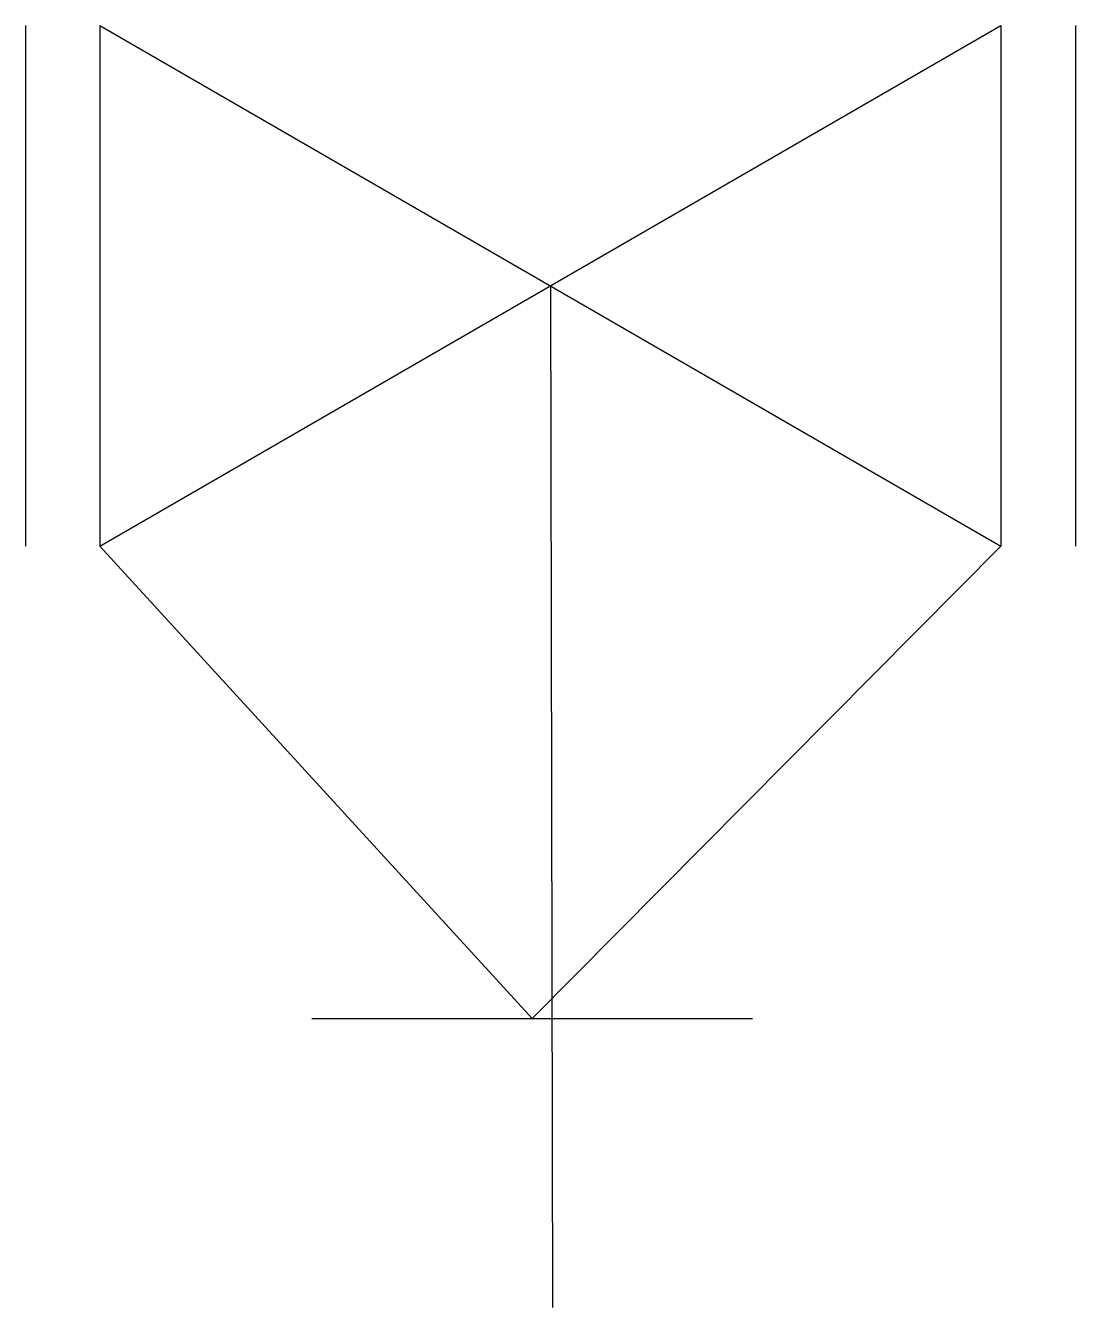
# Model space of a CAD drawing. Header units: metres. Extents: x 0 to 25.2, y -24.5 to 6.2.
import ezdxf

# ---------------------------------------------------------------- set-up
doc = ezdxf.new("R2010")
doc.units = ezdxf.units.M
doc.layers.add('003_THICK', color=7, linetype='Continuous')

msp = doc.modelspace()

# ---------------------------------------------------------------- linework, layer by layer
at = {"layer": '003_THICK'}
for points in [[(0, 6.25), (0, -6.25)], [(1.78, -6.25), (23.43, 6.25)], [(1.78, 6.25), (23.43, -6.25)], [(1.78, 6.25), (1.78, -6.25)], [(23.43, 6.25), (23.43, -6.25)], [(25.22, 6.25), (25.22, -6.25)], [(12.61, 0), (12.66, -24.53)], [(1.78, -6.25), (12.17, -17.59)], [(23.43, -6.25), (12.17, -17.59)], [(6.88, -17.59), (17.46, -17.59)]]:
    msp.add_lwpolyline(points, dxfattribs=at)

doc.saveas('drawing.dxf')
